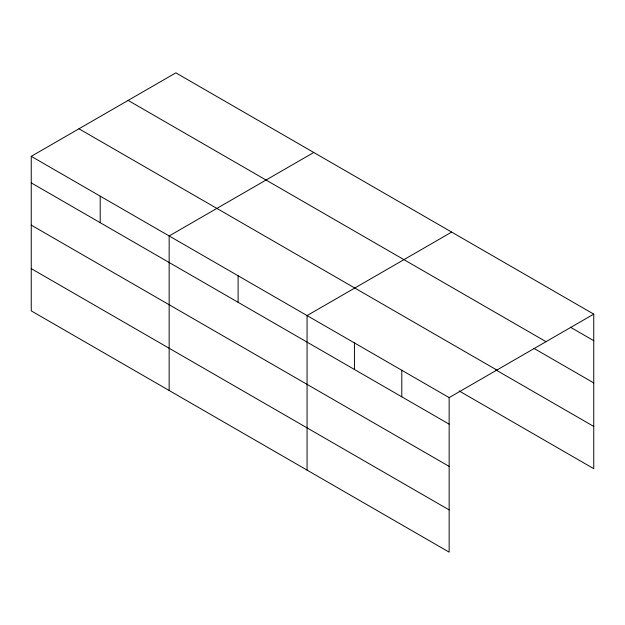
<?xml version="1.0" encoding="UTF-8"?>
<svg xmlns="http://www.w3.org/2000/svg" width="625" height="625" viewBox="0 0 625 625"><rect width="100%" height="100%" fill="white"/><g stroke="black" fill="none" stroke-linecap="round" stroke-linejoin="round"><path stroke-width="0.94" d="M449.148 466.391L449.148 397.609L31.25 156.336L31.25 310.875L449.148 552.148L449.148 466.391L31.25 225.125M459.141 390.945L593.75 468.664L593.75 314.125L175.852 72.852L31.25 156.336M313.758 152.477L169.156 235.961L169.156 390.492M451.664 232.094L307.062 315.578L307.062 470.109M449.148 397.609L593.75 314.125M570.484 327.242L593.75 340.672M128.133 100.406L546.031 341.68M533.922 348.367L593.75 382.914M78.969 128.789L496.867 370.062M495.703 369.82L593.75 426.43M31.25 182.883L449.148 424.156M31.25 268.633L449.148 509.906M401.789 370.266L401.789 396.812M354.43 342.922L354.43 369.469M238.109 275.766L238.109 302.312M100.203 196.148L100.203 222.695"/></g></svg>
